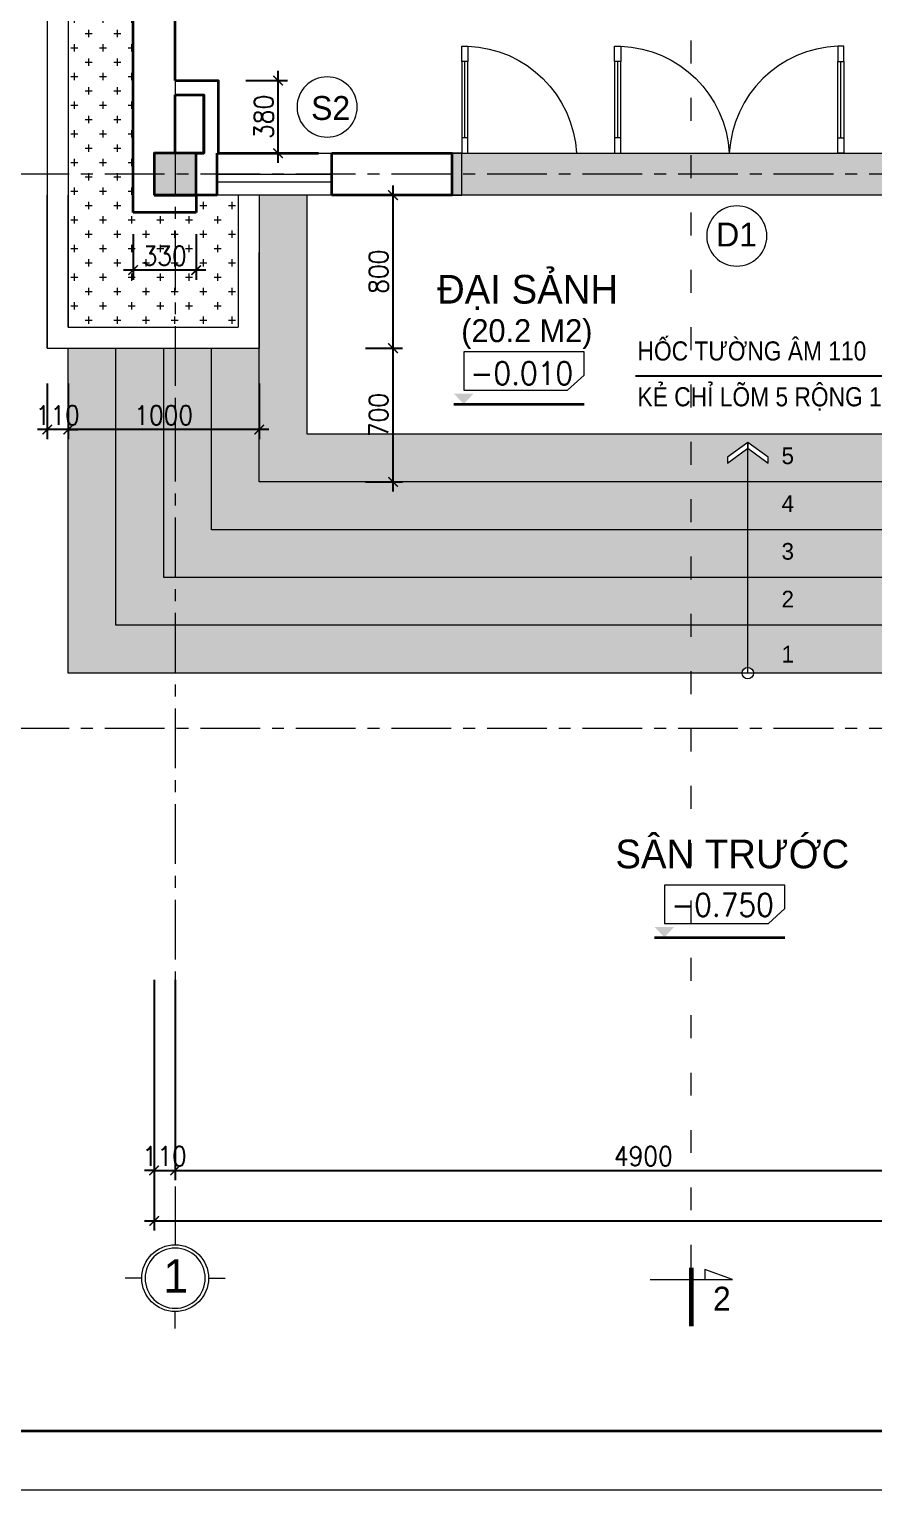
# Model space of a CAD drawing. Header units: millimetres. Extents: x -529782 to -142003, y -492574 to -273331.
# Drawn here: x -265868 to -261448, y -371894 to -364252 of the extents above; entities that cross this region are included whole.
import ezdxf
from ezdxf.enums import TextEntityAlignment as Align

# ---------------------------------------------------------------- set-up
doc = ezdxf.new("R2010")
doc.units = ezdxf.units.MM
doc.header["$LTSCALE"] = 500
doc.header["$MEASUREMENT"] = 0
doc.header["$PDMODE"] = 3
doc.linetypes.add('ACAD_ISO03W100', pattern=[30, 12, -18])
doc.linetypes.add('CENTER', pattern=[2, 1.25, -0.25, 0.25, -0.25])
doc.layers.get('0').update_dxf_attribs({"linetype": 'CONTINUOUS', "lineweight": 13})
doc.layers.get('Defpoints').update_dxf_attribs({"color": 255, "linetype": 'CONTINUOUS', "lineweight": 13})
for name, color, linetype, lineweight in [('1.cat 30', 30, 'CONTINUOUS', 35), ('1.cot', 2, 'CONTINUOUS', 35), ('2.thay 145', 145, 'CONTINUOUS', 18), ('3.manh 08', 8, 'CONTINUOUS', 9), ('4.dim 08', 8, 'CONTINUOUS', 13), ('7.tim 67', 67, 'CENTER', 9), ('8.vat lieu 08', 8, 'CONTINUOUS', 5), ('9.text \xad white', 7, 'CONTINUOUS', 15), ('CA.manh 08', 8, 'CONTINUOUS', 9), ('CA.thay 145', 145, 'CONTINUOUS', 18), ('CHITIET', 9, 'CONTINUOUS', 9), ('noithat', 15, 'CONTINUOUS', 9)]:
    doc.layers.add(name, color=color, linetype=linetype, lineweight=lineweight)
doc.styles.add('CA.JSC1', font='')
doc.styles.get("Standard").update_dxf_attribs({"font": 'txt.shx', "width": 0.9})
doc.styles.add('VnAvantH', font='')
doc.styles.get('CA.JSC1').set_extended_font_data('.VnAvantH')
doc.styles.get('VnAvantH').set_extended_font_data('.VnAvantH')
doc.dimstyles.new('CA 50', dxfattribs={"dimscale": 0, "dimtxt": 100, "dimasz": 50, "dimexe": 50, "dimexo": 0, "dimgap": 25, "dimtad": 1, "dimdec": 0, "dimzin": 0, "dimdsep": 46, "dimtxsty": 'Standard', "dimblk": 'ARCHTICK', "dimcen": 0.09, "dimdle": 50, "dimclrd": 256, "dimclre": 256, "dimclrt": 7, "dimadec": 0, "dimazin": 0, "dimtfac": 1, "dimtdec": 0, "dimtix": 1, "dimtmove": 2, "dimatfit": 3, "dimldrblk": 'DOT', "dimfxl": 1, "dimtolj": 1, "dimtzin": 0, "dimarcsym": 0})
pattern_1 = [(37.50000000000001, (0, 0), (-1.259867162192163, 38.53647538026317), [0, -30.4, 0, -34, 0, -32.5]), (7.499999999999999, (0, 0), (35.39553410535454, 56.4429213045948), [0, -16.4, 0, -27.4, 0, -10.5]), (327.5, (-24.6, 0), (62.2828372350299, 0.11318107073929), [0, -10, 0, -36, 0, -47]), (317.5, (-24.6, 0), (60.12253209144586, 17.55351129868498), [0, -5, 0, -23.6, 0, -27])]

# ---------------------------------------------------------------- blocks, each defined once
blk = doc.blocks.new('A$C2BDB356E')
at = {"layer": 'noithat', "color": 135, "linetype": 'Continuous'}
for p, q in [((0.0007344302721321583, 599.9999563574092), (0.0007344302721321583, 699.9999563574092)), ((0.0007344302721321583, 699.9999563574092), (40.00073443027213, 699.9999563574092)), ((40.00073443027213, 699.9999563574092), (40.00073443027213, 599.9999563574092)), ((40.00073443027213, 599.9999563574092), (0.0007344302721321583, 599.9999563574092)), ((0.0007344302721321583, 99.99995635740925), (0.0007344302721321583, -4.364259075373411e-05)), ((40.00073443027213, 99.99995635740925), (0.0007344302721321583, 99.99995635740925)), ((40.00073443027213, -4.364259075373411e-05), (40.00073443027213, 99.99995635740925)), ((0.0007344302721321583, -4.364259075373411e-05), (40.00073443027213, -4.364259075373411e-05))]:
    blk.add_line(p, q, dxfattribs=at)
at = {"layer": 'noithat', "color": 8, "linetype": 'Continuous'}
for p, q in [((0.0007344302721321583, 99.99995635740925), (0.0007344302721321583, 599.9999563574092)), ((20.00073443027213, 599.9999563574092), (20.00073443027213, 99.99995635740925)), ((40.00073443027213, 599.9999563574092), (40.00073443027213, 99.99995635740925))]:
    blk.add_line(p, q, dxfattribs=at)
at = {"layer": 'noithat', "color": 1, "linetype": 'Continuous'}
blk.add_arc((10.18820847296689, 740.3098040898665), 740.9098847954065, 272.306074052381, 356.8812333185894, dxfattribs=at)
blk = doc.blocks.new('ki hieu cost')
at = {"layer": '1.cat 30'}
blk.add_line((-119312.6479903211, -196389.5266377838), (-118175.9534743076, -196389.5266377837), dxfattribs=at)
at = {"layer": '3.manh 08'}
blk.add_lwpolyline([(-119227.225577535, -195933.8747298737), (-119227.225577535, -196268.1983629046), (-118320.4604987512, -196268.1983629046), (-118175.9534743076, -196138.8011558482), (-118175.9534743076, -195933.8747298737)], close=True, dxfattribs=at)
blk.add_solid([(-119312.6479903211, -196299.0221607631), (-119141.803164749, -196299.0221607631), (-119227.225577535, -196389.5266377839)], dxfattribs=at)
blk = doc.blocks.new('mui ten')
at = {"layer": '2.thay 145', "color": 2}
for points in [[(215.9530817739433, 213.65967309798), (154.2804254583607, 213.65967309798), (0, 0), (61.67265631558257, 0)], [(61.67265631558257, 0), (0, 0), (154.2804254583607, -213.6596730979509), (215.9530817739433, -213.6596730979509)]]:
    blk.add_lwpolyline(points, close=True, dxfattribs=at)
blk = doc.blocks.new('khung co loan')
at = {"layer": '1.cat 30'}
blk.add_lwpolyline([(1158.281703106128, -14553.47590842255), (1158.281703106128, -303.4759079545038), (20658.28170374641, -303.4759079545038), (20658.28170374641, -14553.47590842255)], close=True, dxfattribs=at)
at = {"layer": '3.manh 08'}
blk.add_lwpolyline([(0, -14850.00000048772), (21000.00000000023, -14850.00000048772), (21000.00000000023, -4.877219907939434e-07), (0, -4.877219907939434e-07)], close=True, dxfattribs=at)
blk = doc.blocks.new('_ArchTick')
at = {"color": 1, "linetype": 'ByBlock', "const_width": 0.150000081}
blk.add_lwpolyline([(-0.5000002699998731, -0.5000002699998731), (0.5000002699998731, 0.5000002699998731)], dxfattribs=at)
blk = doc.blocks.new('*D369')
at = {"layer": '4.dim 08', "lineweight": -2, "transparency": 16777216}
for p, q in [((-265663.8179060325, -366106.5), (-265663.8179060325, -366397)), ((-264663.8179060325, -366106.5), (-264663.8179060325, -366397)), ((-264613.8179060325, -366347), (-265713.8179060325, -366347))]:
    blk.add_line(p, q, dxfattribs=at)
at = {"layer": 'Defpoints', "color": 0, "transparency": 16777216}
for p in [(-265663.8179060325, -366106.5), (-264663.8179060325, -366106.5), (-265663.8179060325, -366347)]:
    blk.add_point(p, dxfattribs=at)
at = {"layer": '4.dim 08', "lineweight": -2, "transparency": 16777216, "xscale": 50, "yscale": 50, "zscale": 50, "rotation": 180}
blk.add_blockref('_ArchTick', (-265663.8179060325, -366347), dxfattribs=at)
at = {"layer": '4.dim 08', "lineweight": -2, "transparency": 16777216, "xscale": 50, "yscale": 50, "zscale": 50}
blk.add_blockref('_ArchTick', (-264663.8179060325, -366347), dxfattribs=at)
at = {"layer": '4.dim 08', "color": 7, "transparency": 16777216, "insert": (-265163.8179060325, -366272), "char_height": 100, "attachment_point": 5}
blk.add_mtext('\\A1;1000', dxfattribs=at)
blk = doc.blocks.new('_DOT')
at = {"color": 1, "linetype": 'ByBlock'}
blk.add_line((-0.5, 0), (-1, 0), dxfattribs=at)
at = {"color": 1, "linetype": 'ByBlock', "const_width": 0.5}
blk.add_lwpolyline([(-0.25, 0, 1), (0.25, 0, 1)], format="xyb", close=True, dxfattribs=at)
blk = doc.blocks.new('*D370')
at = {"layer": '4.dim 08', "lineweight": -2, "transparency": 16777216}
for p, q in [((-265773.8179060325, -366106.5), (-265773.8179060325, -366397)), ((-265663.8179060325, -366106.5), (-265663.8179060325, -366397)), ((-265773.8179060325, -366347), (-265823.8179060325, -366347)), ((-265663.8179060325, -366347), (-265773.8179060325, -366347)), ((-265663.8179060325, -366347), (-265613.8179060325, -366347))]:
    blk.add_line(p, q, dxfattribs=at)
at = {"layer": 'Defpoints', "color": 0, "transparency": 16777216}
for p in [(-265773.8179060325, -366106.5), (-265663.8179060325, -366106.5), (-265773.8179060325, -366347)]:
    blk.add_point(p, dxfattribs=at)
at = {"layer": '4.dim 08', "lineweight": -2, "transparency": 16777216, "xscale": 50, "yscale": 50, "zscale": 50}
blk.add_blockref('_ArchTick', (-265773.8179060325, -366347), dxfattribs=at)
at = {"layer": '4.dim 08', "lineweight": -2, "transparency": 16777216, "xscale": 50, "yscale": 50, "zscale": 50, "rotation": 180}
blk.add_blockref('_ArchTick', (-265663.8179060325, -366347), dxfattribs=at)
at = {"layer": '4.dim 08', "color": 7, "transparency": 16777216, "insert": (-265718.8179060325, -366272), "char_height": 100, "attachment_point": 5}
blk.add_mtext('\\A1;110', dxfattribs=at)
blk = doc.blocks.new('*D371')
at = {"layer": '4.dim 08', "lineweight": -2, "transparency": 16777216}
for p, q in [((-263964, -365070.9999999998), (-263964, -365970.9999999999)), ((-264107.5, -365120.9999999998), (-263914, -365120.9999999998)), ((-264107.5, -365920.9999999999), (-263914, -365920.9999999999))]:
    blk.add_line(p, q, dxfattribs=at)
at = {"layer": 'Defpoints', "color": 0, "transparency": 16777216}
for p in [(-264107.5, -365120.9999999998), (-264107.5, -365920.9999999999), (-263964, -365920.9999999999)]:
    blk.add_point(p, dxfattribs=at)
at = {"layer": '4.dim 08', "lineweight": -2, "transparency": 16777216, "xscale": 50, "yscale": 50, "zscale": 50}
for p, rotation in [((-263964, -365120.9999999998), 90), ((-263964, -365920.9999999999), 270)]:
    blk.add_blockref('_ArchTick', p, dxfattribs=dict(at, rotation=rotation))
at = {"layer": '4.dim 08', "color": 7, "transparency": 16777216, "insert": (-264038.9999999999, -365520.9999999999), "char_height": 100, "attachment_point": 5, "rotation": 90}
blk.add_mtext('\\A1;800', dxfattribs=at)
blk = doc.blocks.new('*D372')
at = {"layer": '4.dim 08', "lineweight": -2, "transparency": 16777216}
for p, q in [((-264107.5, -365920.9999999999), (-263914, -365920.9999999999)), ((-263964, -365870.9999999999), (-263964, -366670.9999999998)), ((-264107.5, -366620.9999999998), (-263914, -366620.9999999998))]:
    blk.add_line(p, q, dxfattribs=at)
at = {"layer": 'Defpoints', "color": 0, "transparency": 16777216}
for p in [(-264107.5, -365920.9999999999), (-264107.5, -366620.9999999998), (-263964, -366620.9999999998)]:
    blk.add_point(p, dxfattribs=at)
at = {"layer": '4.dim 08', "lineweight": -2, "transparency": 16777216, "xscale": 50, "yscale": 50, "zscale": 50}
for p, rotation in [((-263964, -365920.9999999999), 90), ((-263964, -366620.9999999998), 270)]:
    blk.add_blockref('_ArchTick', p, dxfattribs=dict(at, rotation=rotation))
at = {"layer": '4.dim 08', "color": 7, "transparency": 16777216, "insert": (-264038.9999999999, -366270.9999999999), "char_height": 100, "attachment_point": 5, "rotation": 90}
blk.add_mtext('\\A1;700', dxfattribs=at)
blk = doc.blocks.new('*D374')
at = {"layer": '4.dim 08', "lineweight": -2, "transparency": 16777216}
for p, q in [((-265323.8179060325, -365324.5), (-265323.8179060325, -365563)), ((-264993.8179060325, -365324.5), (-264993.8179060325, -365563)), ((-264943.8179060325, -365513), (-265373.8179060325, -365513))]:
    blk.add_line(p, q, dxfattribs=at)
at = {"layer": 'Defpoints', "color": 0, "transparency": 16777216}
for p in [(-265323.8179060325, -365324.5), (-264993.8179060325, -365324.5), (-265323.8179060325, -365513)]:
    blk.add_point(p, dxfattribs=at)
at = {"layer": '4.dim 08', "lineweight": -2, "transparency": 16777216, "xscale": 50, "yscale": 50, "zscale": 50, "rotation": 180}
blk.add_blockref('_ArchTick', (-265323.8179060325, -365513), dxfattribs=at)
at = {"layer": '4.dim 08', "lineweight": -2, "transparency": 16777216, "xscale": 50, "yscale": 50, "zscale": 50}
blk.add_blockref('_ArchTick', (-264993.8179060325, -365513), dxfattribs=at)
at = {"layer": '4.dim 08', "color": 7, "transparency": 16777216, "insert": (-265158.8179060325, -365438), "char_height": 100, "attachment_point": 5}
blk.add_mtext('\\A1;330', dxfattribs=at)
blk = doc.blocks.new('*D584')
at = {"layer": '4.dim 08', "lineweight": -2, "transparency": 16777216}
for p, q in [((-264565.1516313776, -364950.9999999999), (-264565.1516313776, -364471)), ((-264733.7138179387, -364521), (-264515.1516313776, -364521)), ((-264733.7138179387, -364900.9999999999), (-264515.1516313776, -364900.9999999999))]:
    blk.add_line(p, q, dxfattribs=at)
at = {"layer": 'Defpoints', "color": 0, "transparency": 16777216}
for p in [(-264733.7138179387, -364521), (-264565.1516313776, -364521), (-264733.7138179387, -364900.9999999999)]:
    blk.add_point(p, dxfattribs=at)
at = {"layer": '4.dim 08', "lineweight": -2, "transparency": 16777216, "xscale": 50, "yscale": 50, "zscale": 50}
for p, rotation in [((-264565.1516313776, -364521), 90), ((-264565.1516313776, -364900.9999999999), 270)]:
    blk.add_blockref('_ArchTick', p, dxfattribs=dict(at, rotation=rotation))
at = {"layer": '4.dim 08', "color": 7, "transparency": 16777216, "insert": (-264640.1516313776, -364711), "char_height": 100, "attachment_point": 5, "rotation": 90}
blk.add_mtext('\\A1;380', dxfattribs=at)
blk = doc.blocks.new('vet cat')
at = {"layer": '1.cat 30', "const_width": 50}
blk.add_lwpolyline([(-82591.75442858087, -188552.374450662), (-81976.3102295734, -188552.374450662)], dxfattribs=at)
at = {"layer": '2.thay 145'}
blk.add_line((-82573.9127453561, -188410.7276975132), (-82468.66558877937, -188410.7276975132), dxfattribs=at)
blk.add_lwpolyline([(-82468.66558877937, -188983.1853899672), (-82468.66558877937, -188121.5635113568), (-82573.9127453561, -188410.7276975132)], dxfattribs=at)
blk = doc.blocks.new('A$C41BA5761')
at = {"layer": '2.thay 145'}
blk.add_lwpolyline([(839.9994073519047, 524.9998310285737, -3898660.642287513), (839.9994073521084, 525.0001542164828, 1.154242490888426e-06), (839.9994073524431, 524.9999926225864, 1.154242490888426e-06)], format="xyb", dxfattribs=at)
at = {"layer": '3.manh 08'}
for p, q in [((524.9994049160159, 1050.000159478077), (524.9994049160159, 875.0001713204256)), ((174.9994048396911, 525.0001523148676), (-0.000583361616008915, 525.0001523148676)), ((874.9994049923262, 525.0001523148676), (1049.999393193633, 525.0001523148676)), ((524.9994049160159, 0.0001831847475841641), (524.9994049160159, 175.000171342399))]:
    blk.add_line(p, q, dxfattribs=at)
blk.add_arc((524.9994049160159, 525.0001713313977), 349.9999999890093, 359.9999968883953, 359.9999381014106, dxfattribs=at)
blk = doc.blocks.new('*D1868')
at = {"layer": '7.tim 67', "linetype": 'Continuous', "lineweight": -2, "transparency": 16777216}
for p, q in [((-265213.8179060325, -369226.4999999998), (-265213.8179060325, -370272.9999999999)), ((-265103.8179060325, -369226.4999999998), (-265103.8179060325, -370272.9999999999)), ((-265213.8179060325, -370222.9999999999), (-265263.8179060325, -370222.9999999999)), ((-265213.8179060325, -370222.9999999999), (-265103.8179060325, -370222.9999999999)), ((-265103.8179060325, -370222.9999999999), (-265053.8179060325, -370222.9999999999))]:
    blk.add_line(p, q, dxfattribs=at)
at = {"layer": 'Defpoints', "color": 0, "linetype": 'Continuous', "transparency": 16777216}
for p in [(-265213.8179060325, -369226.4999999998), (-265103.8179060325, -369226.4999999998), (-265103.8179060325, -370222.9999999999)]:
    blk.add_point(p, dxfattribs=at)
at = {"layer": '7.tim 67', "linetype": 'Continuous', "lineweight": -2, "transparency": 16777216, "xscale": 50, "yscale": 50, "zscale": 50}
blk.add_blockref('_ArchTick', (-265213.8179060325, -370222.9999999999), dxfattribs=at)
at = {"layer": '7.tim 67', "linetype": 'Continuous', "lineweight": -2, "transparency": 16777216, "xscale": 50, "yscale": 50, "zscale": 50, "rotation": 180}
blk.add_blockref('_ArchTick', (-265103.8179060325, -370222.9999999999), dxfattribs=at)
at = {"layer": '7.tim 67', "color": 7, "linetype": 'Continuous', "transparency": 16777216, "insert": (-265158.8179060325, -370147.9999999999), "char_height": 100, "attachment_point": 5}
blk.add_mtext('\\A1;110', dxfattribs=at)
blk = doc.blocks.new('*D1869')
at = {"layer": '7.tim 67', "linetype": 'Continuous', "lineweight": -2, "transparency": 16777216}
for p, q in [((-265103.8179060325, -369226.4999999998), (-265103.8179060325, -370272.9999999999)), ((-260203.8179060325, -369226.4999999998), (-260203.8179060325, -370272.9999999999)), ((-265153.8179060325, -370222.9999999999), (-260153.8179060325, -370222.9999999999))]:
    blk.add_line(p, q, dxfattribs=at)
at = {"layer": 'Defpoints', "color": 0, "linetype": 'Continuous', "transparency": 16777216}
for p in [(-265103.8179060325, -369226.4999999998), (-260203.8179060325, -369226.4999999998), (-260203.8179060325, -370222.9999999999)]:
    blk.add_point(p, dxfattribs=at)
at = {"layer": '7.tim 67', "linetype": 'Continuous', "lineweight": -2, "transparency": 16777216, "xscale": 50, "yscale": 50, "zscale": 50, "rotation": 180}
blk.add_blockref('_ArchTick', (-265103.8179060325, -370222.9999999999), dxfattribs=at)
at = {"layer": '7.tim 67', "linetype": 'Continuous', "lineweight": -2, "transparency": 16777216, "xscale": 50, "yscale": 50, "zscale": 50}
blk.add_blockref('_ArchTick', (-260203.8179060325, -370222.9999999999), dxfattribs=at)
at = {"layer": '7.tim 67', "color": 7, "linetype": 'Continuous', "transparency": 16777216, "insert": (-262653.8179060325, -370147.9999999999), "char_height": 100, "attachment_point": 5}
blk.add_mtext('\\A1;4900', dxfattribs=at)
blk = doc.blocks.new('*D1873')
at = {"layer": '7.tim 67', "linetype": 'Continuous', "lineweight": -2, "transparency": 16777216}
for p, q in [((-265213.8179060325, -369226.4999999998), (-265213.8179060325, -370536.9999999999)), ((-254993.8179060311, -369226.4999999998), (-254993.8179060311, -370536.9999999999)), ((-265263.8179060325, -370486.9999999999), (-254943.8179060311, -370486.9999999999))]:
    blk.add_line(p, q, dxfattribs=at)
at = {"layer": 'Defpoints', "color": 0, "linetype": 'Continuous', "transparency": 16777216}
for p in [(-265213.8179060325, -369226.4999999998), (-254993.8179060311, -369226.4999999998), (-254993.8179060311, -370486.9999999999)]:
    blk.add_point(p, dxfattribs=at)
at = {"layer": '7.tim 67', "linetype": 'Continuous', "lineweight": -2, "transparency": 16777216, "xscale": 50, "yscale": 50, "zscale": 50, "rotation": 180}
blk.add_blockref('_ArchTick', (-265213.8179060325, -370486.9999999999), dxfattribs=at)
at = {"layer": '7.tim 67', "linetype": 'Continuous', "lineweight": -2, "transparency": 16777216, "xscale": 50, "yscale": 50, "zscale": 50}
blk.add_blockref('_ArchTick', (-254993.8179060311, -370486.9999999999), dxfattribs=at)
at = {"layer": '7.tim 67', "color": 7, "linetype": 'Continuous', "transparency": 16777216, "insert": (-260103.8179060318, -370411.9999999999), "char_height": 100, "attachment_point": 5}
blk.add_mtext('\\A1;10220', dxfattribs=at)

msp = doc.modelspace()

# ---------------------------------------------------------------- hatches: boundary and pattern name
at = {"layer": '1.cot'}
msp.add_hatch(color=256, dxfattribs=at).paths.add_polyline_path([(-264993.8179060325, -364900.9999999998), (-265213.8179060325, -364900.9999999998), (-265213.8179060325, -365120.9999999998), (-264993.8179060325, -365120.9999999998)])
at = {"layer": '4.dim 08'}
h = msp.add_hatch(dxfattribs=at)
h.set_pattern_fill('CROSS', color=256, scale=300, style=0)
h.set_pattern_definition([(0, (0, 0), (75, 75), [37.5, -112.5]), (90, (18.75, -18.75), (-74.99999999999999, 75), [37.5, -112.5])])
h.paths.add_polyline_path([(-265323.8179060325, -360810.9999999998), (-265663.8179060325, -360810.9999999997), (-265663.8179060325, -365010.9999999998), (-265323.8179060325, -365010.9999999998)])
h.paths.add_polyline_path([(-265323.8179060325, -365010.9999999998), (-265663.8179060325, -365010.9999999999), (-265663.8179060325, -365810.9999999999), (-265103.8179060325, -365810.9999999999), (-265103.8179060325, -365210.9999999999), (-265323.8179060325, -365210.9999999999)])
h.paths.add_polyline_path([(-264773.8179060325, -365120.9999999998), (-264883.8179060325, -365120.9999999998), (-264993.8179060325, -365120.9999999998), (-264993.8179060325, -365210.9999999998), (-265103.8179060325, -365210.9999999998), (-265103.8179060324, -365810.9999999999), (-264773.8179060325, -365811)])
h.paths.add_polyline_path([(-265296.3179060325, -365363), (-265021.3179060325, -365363), (-265021.3179060325, -365513), (-265296.3179060325, -365513)], flags=9)
at = {"layer": '8.vat lieu 08'}
h = msp.add_hatch(dxfattribs=at)
h.set_pattern_fill('AR-SAND', color=256, scale=20, style=0)
h.set_pattern_definition(pattern_1)
h.paths.add_polyline_path([(-260803.8179060325, -364900.9999999998), (-263603.8179060411, -364900.9999999999), (-263603.8179060411, -365121.0000000001), (-260803.8179060325, -365121.0000000001)])
h.paths.add_polyline_path([(-263603.8179060411, -364900.9999999999), (-263653.8179060411, -364900.9999999998), (-263653.8179060411, -365121.0000000002), (-263603.8179060411, -365121.0000000002)])
h.paths.add_polyline_path([(-260753.8179060325, -364900.9999999999), (-260803.8179060325, -364900.9999999999), (-260803.8179060325, -365121.0000000001), (-260753.8179060325, -365121.0000000002)])
h = msp.add_hatch(dxfattribs=at)
h.set_pattern_fill('AR-SAND', color=256, scale=20, style=0)
h.set_pattern_definition(pattern_1)
h.paths.add_polyline_path([(-264413.8179060325, -365120.9999999998), (-264663.8179060325, -365120.9999999998), (-264663.8179060325, -365920.9999999999), (-264663.8179060325, -366620.9999999998), (-262107.3179060326, -366620.9999999998), (-262107.3179060326, -366444.9999999997), (-262214.1477425817, -366522.1402127289), (-262214.1477425816, -366491.303884571), (-262107.3179060327, -366414.1636718418), (-262000.4880694836, -366491.303884571), (-262000.4880694837, -366522.1402127288), (-262107.3179060326, -366444.9999999997), (-262107.3179060326, -366620.9999999998), (-260313.8179060325, -366620.9999999998), (-260313.8179060325, -366370.9999999998), (-264413.8179060325, -366370.9999999998)])
h.paths.add_polyline_path([(-260829.9999999999, -366601.0000000001), (-260829.9999999999, -366341.0000000001), (-260679.9999999999, -366341.0000000001), (-260679.9999999999, -366601.0000000001)], flags=24)
h.paths.add_polyline_path([(-264113.9999999999, -366400.9999999999), (-264113.9999999999, -366140.9999999999), (-263963.9999999999, -366140.9999999999), (-263963.9999999999, -366400.9999999999)], flags=24)
h.paths.add_polyline_path([(-261952.685526606, -366551.5723405586), (-261842.5153349343, -366551.5723405586), (-261842.5153349343, -366417.9801396339), (-261952.685526606, -366417.9801396339)], flags=24)
h = msp.add_hatch(dxfattribs=at)
h.set_pattern_fill('AR-SAND', color=256, scale=20, style=0)
h.set_pattern_definition(pattern_1)
h.paths.add_polyline_path([(-264663.8179060325, -365920.9999999999), (-264913.8179060325, -365920.9999999999), (-264913.8179060324, -366870.9999999999), (-262107.3179060326, -366870.9999999998), (-262107.3179060326, -366620.9999999999), (-264663.8179060325, -366620.9999999998)], flags=17)
h.paths.add_polyline_path([(-262107.3179060326, -366870.9999999998), (-264913.8179060324, -366870.9999999998), (-264913.8179060325, -365920.9999999999), (-265103.8179060325, -365920.9999999999), (-265103.8179060325, -367120.9999999998), (-262107.3179060326, -367120.9999999998)])
h.paths.add_polyline_path([(-265103.8179060325, -365920.9999999999), (-265163.8179060325, -365920.9999999999), (-265163.8179060325, -367120.9999999998), (-265103.8179060325, -367120.9999999998)], flags=16)
h.paths.add_polyline_path([(-265163.8179060325, -365920.9999999999), (-265413.8179060324, -365921), (-265413.8179060325, -367370.9999999998), (-265103.8179060325, -367370.9999999998), (-265103.8179060325, -367120.9999999998), (-265163.8179060325, -367120.9999999998)], flags=17)
h.paths.add_polyline_path([(-262107.3179060326, -367120.9999999998), (-265103.8179060324, -367120.9999999998), (-265103.8179060325, -367370.9999999998), (-262107.3179060326, -367370.9999999998)])
h.paths.add_polyline_path([(-265103.8179060325, -367370.9999999998), (-265413.8179060325, -367370.9999999998), (-265413.8179060324, -365920.9999999999), (-265663.8179060325, -365920.9999999999), (-265663.8179060324, -367620.9999999998), (-265103.8179060325, -367620.9999999998)])
h.paths.add_polyline_path([(-261952.2951597851, -366799.6205064542), (-261842.9057017552, -366799.6205064542), (-261842.9057017552, -366668.3705064548), (-261952.2951597851, -366668.3705064548)], flags=24)
h.paths.add_polyline_path([(-260829.9999999999, -367273.4999999999), (-260829.9999999999, -366968.4999999999), (-260679.9999999999, -366968.4999999999), (-260679.9999999999, -367273.4999999999)], flags=9)
h.paths.add_polyline_path([(-261953.0469773661, -367051.9337913187), (-261842.1538841742, -367051.9337913187), (-261842.1538841742, -366916.1728858335), (-261953.0469773661, -366916.1728858335)], flags=24)
h.paths.add_polyline_path([(-265316.3179060325, -366197), (-265011.3179060325, -366197), (-265011.3179060325, -366347), (-265316.3179060325, -366347)], flags=9)
h.paths.add_polyline_path([(-261952.6566105452, -367299.9819572143), (-261842.5442509951, -367299.9819572143), (-261842.5442509951, -367166.5632526544), (-261952.6566105452, -367166.5632526544)], flags=24)
h.paths.add_polyline_path([(-261952.2951597851, -367587.6205064542), (-261842.9057017552, -367587.6205064542), (-261842.9057017552, -367456.3705064548), (-261952.2951597851, -367456.3705064548)], flags=24)
h.paths.add_polyline_path([(-265826.3179060325, -366197), (-265611.3179060325, -366197), (-265611.3179060325, -366347), (-265826.3179060325, -366347)], flags=9)
h.paths.add_polyline_path([(-260403.8179060325, -367120.9999999999), (-260403.8179060325, -366870.9999999999), (-262107.3179060326, -366870.9999999999), (-262107.3179060326, -367120.9999999998)])
h.paths.add_polyline_path([(-260403.8179060325, -367370.9999999999), (-260403.8179060325, -367120.9999999999), (-262107.3179060326, -367120.9999999998), (-262107.3179060326, -367370.9999999998)])
edge = h.paths.add_edge_path()
edge.add_line((-260403.8179060325, -367620.9999999998), (-260403.8179060325, -367370.9999999998))
edge.add_line((-260403.8179060325, -367370.9999999998), (-262107.3179060326, -367370.9999999998))
edge.add_line((-262107.3179060326, -367370.9999999998), (-262107.3179060326, -367590.9999999999))
edge.add_arc((-262107.3179060326, -367620.9999999999), 30, 1.1118572729174048e-10, 90, ccw=False)
edge.add_line((-262077.3179060326, -367620.9999999998), (-260403.8179060325, -367620.9999999998))
h.paths.add_polyline_path([(-260403.8179060325, -366870.9999999999), (-260403.8179060325, -366620.9999999998), (-262107.3179060326, -366620.9999999998), (-262107.3179060326, -366870.9999999999)])
h = msp.add_hatch(dxfattribs=at)
h.set_pattern_fill('AR-SAND', color=256, scale=20, style=0)
h.set_pattern_definition(pattern_1)
h.paths.add_polyline_path([(-262107.3179060327, -367370.9999999998), (-265103.8179060325, -367370.9999999998), (-265103.8179060324, -367620.9999999998), (-262137.3179060326, -367620.9999999998, -0.4142135623725268), (-262107.3179060326, -367590.9999999999)])

# ---------------------------------------------------------------- linework, layer by layer
at = {"layer": '1.cat 30'}
for p, q in [((-265323.8179060325, -365210.9999999998), (-265323.8179060325, -360700.9999999998)), ((-265103.8179060325, -364520.9999999999), (-265103.8179060325, -361300.9999999998)), ((-265103.8179060325, -364900.9999999998), (-265103.8179060325, -364595.9999999999)), ((-264953.8179060325, -364900.9999999999), (-264953.8179060325, -364595.9999999999)), ((-264993.8179060325, -364900.9999999998), (-264953.8179060325, -364900.9999999998)), ((-264883.8179060325, -365120.9999999998), (-264883.8179060325, -364900.9999999998)), ((-264283.8179060325, -365120.9999999998), (-264283.8179060325, -364900.9999999998)), ((-264283.8179060325, -364900.9999999998), (-263653.8179060325, -364900.9999999998)), ((-263653.8179060325, -365121.0000000001), (-263653.8179060325, -364900.9999999998)), ((-264883.8179060325, -365120.9999999998), (-265213.8179060325, -365120.9999999998)), ((-264993.8179060325, -365120.9999999998), (-264993.8179060325, -365210.9999999998)), ((-263653.8179060325, -365120.9999999999), (-264283.8179060325, -365120.9999999999)), ((-264993.8179060325, -365210.9999999998), (-265323.8179060325, -365210.9999999998))]:
    msp.add_line(p, q, dxfattribs=at)
msp.add_lwpolyline([(-265103.8179060325, -364520.9999999999), (-264878.8179060325, -364521), (-264878.8179060325, -364900.9999999999), (-264353.8179060327, -364900.9999999999)], dxfattribs=at)
msp.add_lwpolyline([(-265103.8179060325, -364595.9999999999), (-264953.8179060325, -364595.9999999999), (-264953.8179060325, -364900.9999999999), (-265103.8179060325, -364900.9999999999)], close=True, dxfattribs=at)
at = {"layer": '1.cot'}
msp.add_line((-265213.8179060325, -365120.9999999998), (-264993.8179060325, -365120.9999999998), dxfattribs=at)
msp.add_lwpolyline([(-265213.8179060325, -365120.9999999998), (-264993.8179060325, -365120.9999999998), (-264993.8179060325, -364900.9999999998), (-265213.8179060325, -364900.9999999998)], close=True, dxfattribs=at)
at = {"layer": '2.thay 145', "color": 1, "linetype": 'ACAD_ISO03W100', "ltscale": 0.02}
msp.add_line((-262403.0523960034, -370731.4125023412), (-262403.0523960034, -357787.5568122642), dxfattribs=at)
at = {"layer": '2.thay 145', "color": 2}
msp.add_circle((-262107.3179060326, -367620.9999999999), 30, dxfattribs=at)
at = {"layer": '3.manh 08'}
for points in [[(-264151.0855718663, -364659.626244765, -3898660.642287513), (-264151.0855718662, -364659.6260831711, 1.154242490888426e-06), (-264151.0855718661, -364659.626163968, 1.154242490888426e-06)], [(-262007.1296779676, -365334.5119387612, -3898660.642287513), (-262007.1296779676, -365334.5117771672, 1.154242490888426e-06), (-262007.1296779674, -365334.5118579642, 1.154242490888426e-06)]]:
    msp.add_lwpolyline(points, format="xyb", dxfattribs=at)
at = {"layer": '4.dim 08'}
msp.add_lwpolyline([(-262107.3179060326, -367620.9999999999), (-262107.3179060326, -366444.9999999997)], dxfattribs=at)
at = {"layer": '7.tim 67', "ltscale": 0.5}
for p, q in [((-265103.8179060325, -357806.4999999999), (-265103.8179060325, -370523.9999999999)), ((-252659.3179060326, -365010.9999999998), (-267845.8179060326, -365010.9999999998)), ((-252659.3179060326, -367910.9999999998), (-267845.8179060326, -367910.9999999998))]:
    msp.add_line(p, q, dxfattribs=at)
at = {"layer": 'CA.manh 08', "color": 250}
for p, q in [((-264413.8179060325, -366370.9999999998), (-264413.8179060325, -365120.9999999998)), ((-260243.8179060325, -366370.9999999998), (-264413.8179060325, -366370.9999999998))]:
    msp.add_line(p, q, dxfattribs=at)
msp.add_lwpolyline([(-263653.8179060411, -364900.9999999998), (-260753.8179060325, -364900.9999999998), (-260753.8179060325, -365121.0000000001), (-263653.8179060411, -365121.0000000001)], close=True, dxfattribs=at)
at = {"layer": 'CA.thay 145'}
for p, q in [((-264883.8179060325, -365010.9999999998), (-264283.8179060325, -365010.9999999998)), ((-264883.8179060325, -365050.9999999998), (-264283.8179060325, -365050.9999999998)), ((-264663.8179060325, -366620.9999999998), (-264663.8179060325, -365420.9999999998)), ((-265663.8179060325, -367620.9999999998), (-265663.8179060325, -365920.9999999999)), ((-265413.8179060325, -367370.9999999998), (-265413.8179060324, -365920.9999999999)), ((-265163.8179060325, -367120.9999999998), (-265163.8179060325, -365921)), ((-264913.8179060325, -366870.9999999998), (-264913.8179060325, -365920.9999999999)), ((-260313.8179060325, -366620.9999999998), (-264663.8179060325, -366620.9999999998)), ((-260403.8179060325, -366870.9999999998), (-264913.8179060325, -366870.9999999998)), ((-260403.8179060325, -367120.9999999998), (-265163.8179060325, -367120.9999999998)), ((-260403.8179060325, -367370.9999999998), (-265413.8179060325, -367370.9999999998)), ((-260403.8179060325, -367620.9999999998), (-265663.8179060325, -367620.9999999998))]:
    msp.add_line(p, q, dxfattribs=at)
for points in [[(-265323.8179060325, -360700.9999999998), (-265773.8179060325, -360700.9999999998), (-265773.8179060325, -365920.9999999999), (-264663.8179060325, -365920.9999999999)], [(-265323.8179060325, -360810.9999999998), (-265663.8179060325, -360810.9999999998), (-265663.8179060325, -365810.9999999999), (-264773.8179060325, -365810.9999999999)], [(-265773.8179060325, -365920.9999999999), (-265773.8179060325, -365120.9999999998)], [(-265663.8179060325, -365810.9999999999), (-265663.8179060325, -365120.9999999998)], [(-264773.8179060325, -365120.9999999998), (-264773.8179060325, -365810.9999999999)], [(-264663.8179060325, -365120.9999999998), (-264663.8179060325, -365920.9999999999)]]:
    msp.add_lwpolyline(points, dxfattribs=at)
for points in [[(-264883.8179060325, -364900.9999999998), (-264283.8179060325, -364900.9999999998), (-264283.8179060325, -365120.9999999998), (-264883.8179060325, -365120.9999999998)], [(-263603.8179060411, -364900.9999999998), (-263653.8179060411, -364900.9999999998), (-263653.8179060411, -365121.0000000001), (-263603.8179060411, -365121.0000000001)]]:
    msp.add_lwpolyline(points, close=True, dxfattribs=at)

# ---------------------------------------------------------------- block references
at = {"layer": '1.cat 30', "xscale": 0.5, "yscale": 0.5, "zscale": 0.5, "rotation": 270}
msp.add_blockref('vet cat', (-168126.8651706724, -412027.2897166316), dxfattribs=at)
at = {"layer": '2.thay 145'}
for name, p, xscale, yscale, zscale in [('khung co loan', (-270099.31907998, -356524.758471216), 1.034937242569868, 1.034937242628075, 1.034937242583367), ('ki hieu cost', (-192057.6070635181, -248379.8669573606), 0.5999999999767169, 0.5999999999767169, 0.6000000000000001), ('ki hieu cost', (-191007.2403192624, -251169.6751609351), 0.5999999999767169, 0.5999999999767169, 0.6000000000000001), ('A$C41BA5761', (-265366.3176084905, -371049.0000797389), 0.5, 0.5, 0.5)]:
    msp.add_blockref(name, p, dxfattribs=dict(at, xscale=xscale, yscale=yscale, zscale=zscale))
at = {"layer": '2.thay 145', "xscale": 0.5, "yscale": 0.5, "zscale": 0.5, "rotation": 270}
msp.add_blockref('mui ten', (-262107.3179060326, -366414.1636718418), dxfattribs=at)
at = {"layer": 'noithat', "yscale": 0.8000000000465661, "zscale": 0.8, "rotation": 180}
for p, xscale in [((-263603.8184935853, -364341.0000349139), -0.8000000000465661), ((-262803.8184935832, -364341.0000349139), -0.8000000000465661), ((-261603.8173184904, -364341.0000349139), 0.8000000000029104)]:
    msp.add_blockref('A$C2BDB356E', p, dxfattribs=dict(at, xscale=xscale))

# ---------------------------------------------------------------- texts
at = {"layer": '9.text \xad white'}
for s, height, style, p in [('s2', 124.999999999455, 'VnAvantH', (-264392.4070349638, -364727.1059088777)), ('d1', 124.999999999455, 'VnAvantH', (-262272.4068372694, -365389.1026901935)), ('®¹i s¶nh', 150, 'CA.JSC1', (-263733.3303015667, -365687.8574203631)), ('(20.2 M2)', 120, 'CA.JSC1', (-263606.8055193121, -365889.7187539587)), ('5', 87.49999999961852, 'VnAvantH', (-261930.4201597852, -366527.7455064543)), ('4', 87.49999999961852, 'VnAvantH', (-261930.4201597852, -366777.7455064543)), ('3', 87.49999999961852, 'VnAvantH', (-261930.4201597852, -367027.7455064543)), ('2', 87.49999999961852, 'VnAvantH', (-261930.4201597852, -367277.7455064543)), ('1', 87.49999999961852, 'VnAvantH', (-261930.4201597852, -367565.7455064543)), ('s©n tr\xadíc', 150, 'CA.JSC1', (-262799.9635573111, -368642.1656239377)), ('2', 124.999999999455, 'VnAvantH', (-262289.2767566619, -370956.4291434883))]:
    msp.add_text(s, height=height, dxfattribs=dict(at, style=style)).set_placement(p)
at = {"layer": '9.text \xad white', "style": 'CA.JSC1', "width": 0.8912940669403804}
for s, p in [('hèc t\xadêng ©m 110', (-262684.3212506024, -365985.6448497453)), ('kÎ chØ lâm 5 réng 15 c¸ch nhau 150 ', (-262684.3212506024, -366225.3531131349))]:
    msp.add_text(s, height=100, dxfattribs=at).set_placement(p)
at = {"layer": '9.text \xad white', "style": 'CA.JSC1'}
msp.add_text('1', height=174.9999882000658, dxfattribs=at).set_placement((-265101.0675895098, -370774.7500578589), align=Align.MIDDLE)
at = {"layer": '9.text \xad white', "lineweight": 100, "char_height": 120, "width": 546.9, "attachment_point": 1}
for s, insert in [('-0.010', (-263558.5339745713, -365992.2229498483)), ('-0.750', (-262508.1672303157, -368773.5311534228))]:
    msp.add_mtext(s, dxfattribs=dict(at, insert=insert))

# ---------------------------------------------------------------- dimensions: what is measured, and where the dimension line sits
at = {"layer": '4.dim 08'}
for base, p1, p2, angle, picture, middle in [((-264565.1516313776, -364521), (-264733.7138179387, -364900.9999999999), (-264733.7138179387, -364521), 270, '*D584', (-264640.1516313776, -364711)), ((-263964, -365920.9999999999), (-264107.5, -365120.9999999998), (-264107.5, -365920.9999999999), 90, '*D371', (-264038.9999999999, -365520.9999999999)), ((-263964, -366620.9999999998), (-264107.5, -365920.9999999999), (-264107.5, -366620.9999999998), 90, '*D372', (-264038.9999999999, -366270.9999999999))]:
    dim = msp.add_linear_dim(base=base, p1=p1, p2=p2, angle=angle, dimstyle='CA 50', override={"dimscale": 1}, dxfattribs=at)
    dim.commit()
    dim.dimension.update_dxf_attribs({"geometry": picture, "text_midpoint": middle})
for base, p1, p2, picture, middle in [((-265323.8179060325, -365513), (-264993.8179060325, -365324.5), (-265323.8179060325, -365324.5), '*D374', (-265158.8179060325, -365438)), ((-265773.8179060325, -366347), (-265663.8179060325, -366106.5), (-265773.8179060325, -366106.5), '*D370', (-265718.8179060325, -366272)), ((-265663.8179060325, -366347), (-264663.8179060325, -366106.5), (-265663.8179060325, -366106.5), '*D369', (-265163.8179060325, -366272))]:
    dim = msp.add_linear_dim(base=base, p1=p1, p2=p2, dimstyle='CA 50', override={"dimscale": 1}, dxfattribs=at)
    dim.commit()
    dim.dimension.update_dxf_attribs({"geometry": picture, "text_midpoint": middle})
at = {"layer": '7.tim 67', "color": 9, "linetype": 'Continuous'}
for base, p1, p2, picture, middle in [((-265103.8179060325, -370222.9999999999), (-265213.8179060325, -369226.4999999998), (-265103.8179060325, -369226.4999999998), '*D1868', (-265158.8179060325, -370147.9999999999)), ((-254993.8179060311, -370486.9999999999), (-265213.8179060325, -369226.4999999998), (-254993.8179060311, -369226.4999999998), '*D1873', (-260103.8179060318, -370411.9999999999)), ((-260203.8179060325, -370222.9999999999), (-265103.8179060325, -369226.4999999998), (-260203.8179060325, -369226.4999999998), '*D1869', (-262653.8179060325, -370147.9999999999))]:
    dim = msp.add_linear_dim(base=base, p1=p1, p2=p2, dimstyle='CA 50', override={"dimscale": 1}, dxfattribs=at)
    dim.commit()
    dim.dimension.update_dxf_attribs({"geometry": picture, "text_midpoint": middle})

# ---------------------------------------------------------------- leaders
at = {"layer": 'CHITIET'}
msp.add_leader([(-260243.8179060325, -366068.232146868), (-262695.3946041537, -366068.232146868)], dimstyle='CA 50', override={"dimscale": 1, "dimtad": 0}, dxfattribs=at)

doc.saveas('drawing.dxf')
